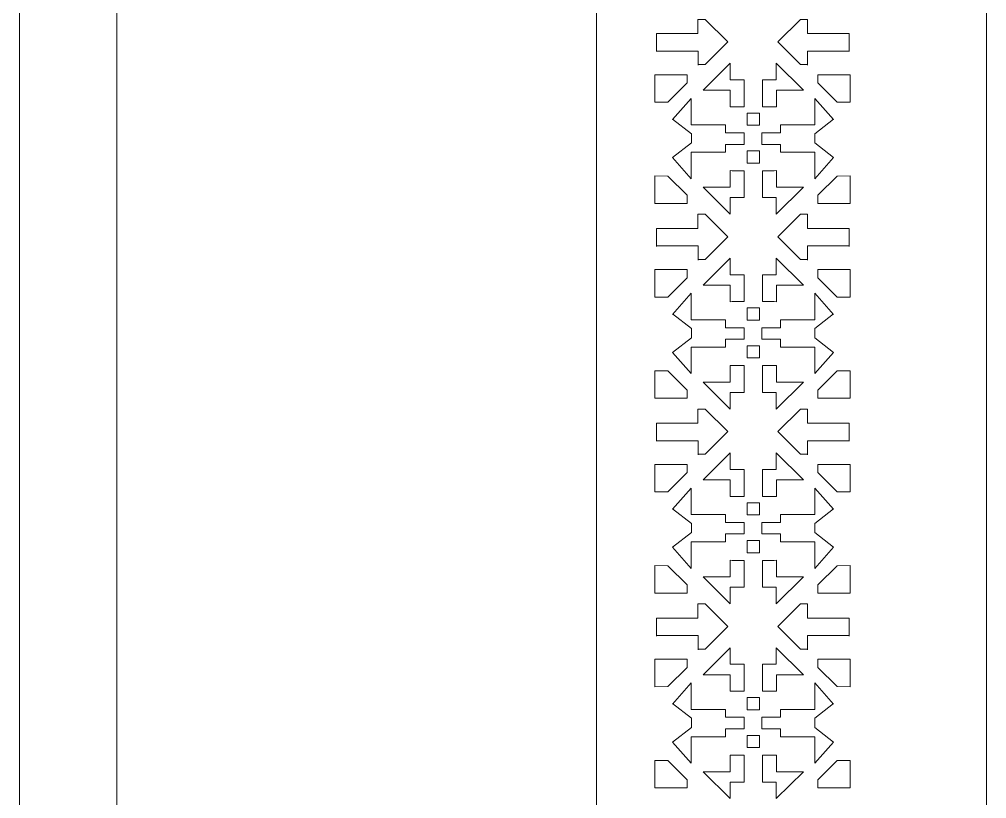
# Model space of a CAD drawing. Header units: millimetres. Extents: x -2078 to 426, y -513 to 2125.
# Drawn here: x -69.8 to 426, y 400.5 to 799.8 of the extents above; entities that cross this region are included whole.
import ezdxf

# ---------------------------------------------------------------- set-up
doc = ezdxf.new("R2010")
doc.units = ezdxf.units.MM
doc.header["$MEASUREMENT"] = 0
doc.layers.add('Katman 1', color=7, linetype='Continuous')

msp = doc.modelspace()

# ---------------------------------------------------------------- linework, layer by layer
at = {"layer": 'Katman 1', "color": 250, "lineweight": 20}
for points in [[(225.9945, -512.9141), (425.9945, -512.9141), (425.9945, 1787.0859), (225.9945, 1787.0859), (225.9945, -512.9141)], [(-69.7533, -312.9141), (-19.7533, -312.9141), (-19.7533, 1587.0859), (-69.7533, 1587.0859), (-69.7533, -312.9141)]]:
    msp.add_lwpolyline(points, close=True, dxfattribs=at)
for points, knots in [([(256.7865, 783.2311), (256.7865, 783.2311), (256.7865, 792.4232), (256.7865, 792.4232), (256.7865, 792.4232), (278.0442, 792.4232), (278.0442, 792.4232), (278.0442, 792.4232), (278.0442, 799.7566), (278.0442, 799.7566), (278.0442, 799.7566), (281.6854, 799.7566), (281.6854, 799.7566), (281.6854, 799.7566), (293.3478, 788.169), (293.3478, 788.169), (293.3478, 788.169), (281.6854, 776.5818), (281.6854, 776.5818), (281.6854, 776.5818), (278.1426, 776.5818), (278.1426, 776.5818)], [0, 0, 0, 0, 0.14285714, 0.14285714, 0.14285714, 0.28571429, 0.28571429, 0.28571429, 0.42857143, 0.42857143, 0.42857143, 0.57142857, 0.57142857, 0.57142857, 0.71428571, 0.71428571, 0.71428571, 0.85714286, 0.85714286, 0.85714286, 1, 1, 1, 1]), ([(355.4928, 783.2311), (355.4928, 783.2311), (355.4928, 792.4232), (355.4928, 792.4232), (355.4928, 792.4232), (334.2351, 792.4232), (334.2351, 792.4232), (334.2351, 792.4232), (334.2351, 799.7566), (334.2351, 799.7566), (334.2351, 799.7566), (330.594, 799.7566), (330.594, 799.7566), (330.594, 799.7566), (318.9316, 788.169), (318.9316, 788.169), (318.9316, 788.169), (330.594, 776.5818), (330.594, 776.5818), (330.594, 776.5818), (334.1367, 776.5818), (334.1367, 776.5818)], [0, 0, 0, 0, 0.14285714, 0.14285714, 0.14285714, 0.28571429, 0.28571429, 0.28571429, 0.42857143, 0.42857143, 0.42857143, 0.57142857, 0.57142857, 0.57142857, 0.71428571, 0.71428571, 0.71428571, 0.85714286, 0.85714286, 0.85714286, 1, 1, 1, 1]), ([(256.7865, 783.52), (256.7865, 783.52), (278.1426, 783.52), (278.1426, 783.52), (278.1426, 783.52), (278.1426, 776.2158), (278.1426, 776.2158)], [0, 0, 0, 0, 0.5, 0.5, 0.5, 1, 1, 1, 1]), ([(355.4928, 783.52), (355.4928, 783.52), (334.1367, 783.52), (334.1367, 783.52), (334.1367, 783.52), (334.1367, 776.2158), (334.1367, 776.2158)], [0, 0, 0, 0, 0.5, 0.5, 0.5, 1, 1, 1, 1]), ([(295.6426, 754.9641), (295.6426, 754.9641), (294.4691, 754.9231), (294.4691, 754.9231), (294.4691, 754.9231), (294.4691, 763.4541), (294.4691, 763.4541), (294.4691, 763.4541), (280.6924, 763.4541), (280.6924, 763.4541), (280.6924, 763.4541), (294.5707, 777.2429), (294.5707, 777.2429), (294.5707, 777.2429), (294.5707, 768.7575), (294.5707, 768.7575), (294.5707, 768.7575), (301.653, 768.7575), (301.653, 768.7575), (301.653, 768.7575), (301.653, 754.9641), (301.653, 754.9641), (301.653, 754.9641), (295.6426, 754.9641), (295.6426, 754.9641)], [0, 0, 0, 0, 0.125, 0.125, 0.125, 0.25, 0.25, 0.25, 0.375, 0.375, 0.375, 0.5, 0.5, 0.5, 0.625, 0.625, 0.625, 0.75, 0.75, 0.75, 0.875, 0.875, 0.875, 1, 1, 1, 1]), ([(317.0949, 754.9641), (317.0949, 754.9641), (318.2684, 754.9231), (318.2684, 754.9231), (318.2684, 754.9231), (318.2684, 763.4541), (318.2684, 763.4541), (318.2684, 763.4541), (332.0451, 763.4541), (332.0451, 763.4541), (332.0451, 763.4541), (318.1668, 777.2429), (318.1668, 777.2429), (318.1668, 777.2429), (318.1668, 768.7575), (318.1668, 768.7575), (318.1668, 768.7575), (311.0845, 768.7575), (311.0845, 768.7575), (311.0845, 768.7575), (311.0845, 754.9641), (311.0845, 754.9641), (311.0845, 754.9641), (317.0949, 754.9641), (317.0949, 754.9641)], [0, 0, 0, 0, 0.125, 0.125, 0.125, 0.25, 0.25, 0.25, 0.375, 0.375, 0.375, 0.5, 0.5, 0.5, 0.625, 0.625, 0.625, 0.75, 0.75, 0.75, 0.875, 0.875, 0.875, 1, 1, 1, 1]), ([(262.6041, 757.3181), (262.6041, 757.3181), (255.9945, 757.2442), (255.9945, 757.2442), (255.9945, 757.2442), (255.9945, 771.3617), (255.9945, 771.3617), (255.9945, 771.3617), (272.5301, 771.3617), (272.5301, 771.3617), (272.5301, 771.3617), (272.5301, 767.1805), (272.5301, 767.1805), (272.5301, 767.1805), (262.6041, 757.3181), (262.6041, 757.3181)], [0, 0, 0, 0, 0.2, 0.2, 0.2, 0.4, 0.4, 0.4, 0.6, 0.6, 0.6, 0.8, 0.8, 0.8, 1, 1, 1, 1]), ([(349.3849, 757.3181), (349.3849, 757.3181), (355.9945, 757.2442), (355.9945, 757.2442), (355.9945, 757.2442), (355.9945, 771.3617), (355.9945, 771.3617), (355.9945, 771.3617), (339.4589, 771.3617), (339.4589, 771.3617), (339.4589, 771.3617), (339.4589, 767.1805), (339.4589, 767.1805), (339.4589, 767.1805), (349.3849, 757.3181), (349.3849, 757.3181)], [0, 0, 0, 0, 0.2, 0.2, 0.2, 0.4, 0.4, 0.4, 0.6, 0.6, 0.6, 0.8, 0.8, 0.8, 1, 1, 1, 1]), ([(301.7473, 735.7136), (301.7473, 735.7136), (301.7473, 741.6047), (301.7473, 741.6047), (301.7473, 741.6047), (292.158, 741.6047), (292.158, 741.6047), (292.158, 741.6047), (292.158, 745.6629), (292.158, 745.6629), (292.158, 745.6629), (274.5419, 745.6629), (274.5419, 745.6629), (274.5419, 745.6629), (274.5419, 759.2647), (274.5419, 759.2647), (274.5419, 759.2647), (264.9548, 748.3969), (264.9548, 748.3969)], [0, 0, 0, 0, 0.16666667, 0.16666667, 0.16666667, 0.33333333, 0.33333333, 0.33333333, 0.5, 0.5, 0.5, 0.66666667, 0.66666667, 0.66666667, 0.83333333, 0.83333333, 0.83333333, 1, 1, 1, 1]), ([(310.7697, 735.7136), (310.7697, 735.7136), (310.7697, 741.6047), (310.7697, 741.6047), (310.7697, 741.6047), (320.3591, 741.6047), (320.3591, 741.6047), (320.3591, 741.6047), (320.3591, 745.6629), (320.3591, 745.6629), (320.3591, 745.6629), (337.9752, 745.6629), (337.9752, 745.6629), (337.9752, 745.6629), (337.9752, 759.2647), (337.9752, 759.2647), (337.9752, 759.2647), (347.5623, 748.3969), (347.5623, 748.3969)], [0, 0, 0, 0, 0.16666667, 0.16666667, 0.16666667, 0.33333333, 0.33333333, 0.33333333, 0.5, 0.5, 0.5, 0.66666667, 0.66666667, 0.66666667, 0.83333333, 0.83333333, 0.83333333, 1, 1, 1, 1]), ([(303.2461, 745.4907), (303.2461, 745.4907), (309.5345, 745.4907), (309.5345, 745.4907), (309.5345, 745.4907), (309.5345, 751.7388), (309.5345, 751.7388), (309.5345, 751.7388), (303.2461, 751.7388), (303.2461, 751.7388), (303.2461, 751.7388), (303.2461, 745.4907), (303.2461, 745.4907)], [0, 0, 0, 0, 0.25, 0.25, 0.25, 0.5, 0.5, 0.5, 0.75, 0.75, 0.75, 1, 1, 1, 1]), ([(264.9548, 728.9214), (264.9548, 728.9214), (274.6661, 736.4193), (274.6661, 736.4193), (274.6661, 736.4193), (274.6661, 741.15), (274.6661, 741.15)], [0, 0, 0, 0, 0.5, 0.5, 0.5, 1, 1, 1, 1]), ([(347.5623, 728.9214), (347.5623, 728.9214), (337.8509, 736.4193), (337.8509, 736.4193), (337.8509, 736.4193), (337.8509, 741.15), (337.8509, 741.15)], [0, 0, 0, 0, 0.5, 0.5, 0.5, 1, 1, 1, 1]), ([(264.9548, 728.9214), (264.9548, 728.9214), (274.5419, 718.0539), (274.5419, 718.0539), (274.5419, 718.0539), (274.5419, 731.6558), (274.5419, 731.6558), (274.5419, 731.6558), (292.158, 731.6558), (292.158, 731.6558), (292.158, 731.6558), (292.158, 735.7136), (292.158, 735.7136), (292.158, 735.7136), (301.7473, 735.7136), (301.7473, 735.7136)], [0, 0, 0, 0, 0.2, 0.2, 0.2, 0.4, 0.4, 0.4, 0.6, 0.6, 0.6, 0.8, 0.8, 0.8, 1, 1, 1, 1]), ([(347.5623, 728.9214), (347.5623, 728.9214), (337.9752, 718.0539), (337.9752, 718.0539), (337.9752, 718.0539), (337.9752, 731.6558), (337.9752, 731.6558), (337.9752, 731.6558), (320.3591, 731.6558), (320.3591, 731.6558), (320.3591, 731.6558), (320.3591, 735.7136), (320.3591, 735.7136), (320.3591, 735.7136), (310.7697, 735.7136), (310.7697, 735.7136)], [0, 0, 0, 0, 0.2, 0.2, 0.2, 0.4, 0.4, 0.4, 0.6, 0.6, 0.6, 0.8, 0.8, 0.8, 1, 1, 1, 1]), ([(303.2461, 726.1103), (303.2461, 726.1103), (309.5345, 726.1103), (309.5345, 726.1103), (309.5345, 726.1103), (309.5345, 732.3585), (309.5345, 732.3585), (309.5345, 732.3585), (303.2461, 732.3585), (303.2461, 732.3585), (303.2461, 732.3585), (303.2461, 726.1103), (303.2461, 726.1103)], [0, 0, 0, 0, 0.25, 0.25, 0.25, 0.5, 0.5, 0.5, 0.75, 0.75, 0.75, 1, 1, 1, 1]), ([(262.6041, 719.4561), (262.6041, 719.4561), (255.9945, 719.53), (255.9945, 719.53), (255.9945, 719.53), (255.9945, 705.4125), (255.9945, 705.4125), (255.9945, 705.4125), (272.5301, 705.4125), (272.5301, 705.4125), (272.5301, 705.4125), (272.5301, 709.5937), (272.5301, 709.5937), (272.5301, 709.5937), (262.6041, 719.4561), (262.6041, 719.4561)], [0, 0, 0, 0, 0.2, 0.2, 0.2, 0.4, 0.4, 0.4, 0.6, 0.6, 0.6, 0.8, 0.8, 0.8, 1, 1, 1, 1]), ([(295.6426, 722.2158), (295.6426, 722.2158), (294.4691, 722.2568), (294.4691, 722.2568), (294.4691, 722.2568), (294.4691, 713.7258), (294.4691, 713.7258), (294.4691, 713.7258), (280.6924, 713.7258), (280.6924, 713.7258), (280.6924, 713.7258), (294.5707, 699.9369), (294.5707, 699.9369), (294.5707, 699.9369), (294.5707, 708.4224), (294.5707, 708.4224), (294.5707, 708.4224), (301.653, 708.4224), (301.653, 708.4224), (301.653, 708.4224), (301.653, 722.2158), (301.653, 722.2158), (301.653, 722.2158), (295.6426, 722.2158), (295.6426, 722.2158)], [0, 0, 0, 0, 0.125, 0.125, 0.125, 0.25, 0.25, 0.25, 0.375, 0.375, 0.375, 0.5, 0.5, 0.5, 0.625, 0.625, 0.625, 0.75, 0.75, 0.75, 0.875, 0.875, 0.875, 1, 1, 1, 1]), ([(317.0949, 722.2158), (317.0949, 722.2158), (318.2684, 722.2568), (318.2684, 722.2568), (318.2684, 722.2568), (318.2684, 713.7258), (318.2684, 713.7258), (318.2684, 713.7258), (332.0451, 713.7258), (332.0451, 713.7258), (332.0451, 713.7258), (318.1668, 699.9369), (318.1668, 699.9369), (318.1668, 699.9369), (318.1668, 708.4224), (318.1668, 708.4224), (318.1668, 708.4224), (311.0845, 708.4224), (311.0845, 708.4224), (311.0845, 708.4224), (311.0845, 722.2158), (311.0845, 722.2158), (311.0845, 722.2158), (317.0949, 722.2158), (317.0949, 722.2158)], [0, 0, 0, 0, 0.125, 0.125, 0.125, 0.25, 0.25, 0.25, 0.375, 0.375, 0.375, 0.5, 0.5, 0.5, 0.625, 0.625, 0.625, 0.75, 0.75, 0.75, 0.875, 0.875, 0.875, 1, 1, 1, 1]), ([(349.3849, 719.4561), (349.3849, 719.4561), (355.9945, 719.53), (355.9945, 719.53), (355.9945, 719.53), (355.9945, 705.4125), (355.9945, 705.4125), (355.9945, 705.4125), (339.4589, 705.4125), (339.4589, 705.4125), (339.4589, 705.4125), (339.4589, 709.5937), (339.4589, 709.5937), (339.4589, 709.5937), (349.3849, 719.4561), (349.3849, 719.4561)], [0, 0, 0, 0, 0.2, 0.2, 0.2, 0.4, 0.4, 0.4, 0.6, 0.6, 0.6, 0.8, 0.8, 0.8, 1, 1, 1, 1]), ([(256.7865, 683.4113), (256.7865, 683.4113), (256.7865, 692.6034), (256.7865, 692.6034), (256.7865, 692.6034), (278.0442, 692.6034), (278.0442, 692.6034), (278.0442, 692.6034), (278.0442, 699.9369), (278.0442, 699.9369), (278.0442, 699.9369), (281.6854, 699.9369), (281.6854, 699.9369), (281.6854, 699.9369), (293.3478, 688.3492), (293.3478, 688.3492), (293.3478, 688.3492), (281.6854, 676.762), (281.6854, 676.762), (281.6854, 676.762), (278.1426, 676.762), (278.1426, 676.762)], [0, 0, 0, 0, 0.14285714, 0.14285714, 0.14285714, 0.28571429, 0.28571429, 0.28571429, 0.42857143, 0.42857143, 0.42857143, 0.57142857, 0.57142857, 0.57142857, 0.71428571, 0.71428571, 0.71428571, 0.85714286, 0.85714286, 0.85714286, 1, 1, 1, 1]), ([(355.4928, 683.4113), (355.4928, 683.4113), (355.4928, 692.6034), (355.4928, 692.6034), (355.4928, 692.6034), (334.2351, 692.6034), (334.2351, 692.6034), (334.2351, 692.6034), (334.2351, 699.9369), (334.2351, 699.9369), (334.2351, 699.9369), (330.594, 699.9369), (330.594, 699.9369), (330.594, 699.9369), (318.9316, 688.3492), (318.9316, 688.3492), (318.9316, 688.3492), (330.594, 676.762), (330.594, 676.762), (330.594, 676.762), (334.1367, 676.762), (334.1367, 676.762)], [0, 0, 0, 0, 0.14285714, 0.14285714, 0.14285714, 0.28571429, 0.28571429, 0.28571429, 0.42857143, 0.42857143, 0.42857143, 0.57142857, 0.57142857, 0.57142857, 0.71428571, 0.71428571, 0.71428571, 0.85714286, 0.85714286, 0.85714286, 1, 1, 1, 1]), ([(256.7865, 683.7002), (256.7865, 683.7002), (278.1426, 683.7002), (278.1426, 683.7002), (278.1426, 683.7002), (278.1426, 676.3961), (278.1426, 676.3961)], [0, 0, 0, 0, 0.5, 0.5, 0.5, 1, 1, 1, 1]), ([(355.4928, 683.7002), (355.4928, 683.7002), (334.1367, 683.7002), (334.1367, 683.7002), (334.1367, 683.7002), (334.1367, 676.3961), (334.1367, 676.3961)], [0, 0, 0, 0, 0.5, 0.5, 0.5, 1, 1, 1, 1]), ([(295.6426, 655.1443), (295.6426, 655.1443), (294.4691, 655.1033), (294.4691, 655.1033), (294.4691, 655.1033), (294.4691, 663.6343), (294.4691, 663.6343), (294.4691, 663.6343), (280.6924, 663.6343), (280.6924, 663.6343), (280.6924, 663.6343), (294.5707, 677.4232), (294.5707, 677.4232), (294.5707, 677.4232), (294.5707, 668.9377), (294.5707, 668.9377), (294.5707, 668.9377), (301.653, 668.9377), (301.653, 668.9377), (301.653, 668.9377), (301.653, 655.1443), (301.653, 655.1443), (301.653, 655.1443), (295.6426, 655.1443), (295.6426, 655.1443)], [0, 0, 0, 0, 0.125, 0.125, 0.125, 0.25, 0.25, 0.25, 0.375, 0.375, 0.375, 0.5, 0.5, 0.5, 0.625, 0.625, 0.625, 0.75, 0.75, 0.75, 0.875, 0.875, 0.875, 1, 1, 1, 1]), ([(317.0949, 655.1443), (317.0949, 655.1443), (318.2684, 655.1033), (318.2684, 655.1033), (318.2684, 655.1033), (318.2684, 663.6343), (318.2684, 663.6343), (318.2684, 663.6343), (332.0451, 663.6343), (332.0451, 663.6343), (332.0451, 663.6343), (318.1668, 677.4232), (318.1668, 677.4232), (318.1668, 677.4232), (318.1668, 668.9377), (318.1668, 668.9377), (318.1668, 668.9377), (311.0845, 668.9377), (311.0845, 668.9377), (311.0845, 668.9377), (311.0845, 655.1443), (311.0845, 655.1443), (311.0845, 655.1443), (317.0949, 655.1443), (317.0949, 655.1443)], [0, 0, 0, 0, 0.125, 0.125, 0.125, 0.25, 0.25, 0.25, 0.375, 0.375, 0.375, 0.5, 0.5, 0.5, 0.625, 0.625, 0.625, 0.75, 0.75, 0.75, 0.875, 0.875, 0.875, 1, 1, 1, 1]), ([(262.6041, 657.4984), (262.6041, 657.4984), (255.9945, 657.4244), (255.9945, 657.4244), (255.9945, 657.4244), (255.9945, 671.5419), (255.9945, 671.5419), (255.9945, 671.5419), (272.5301, 671.5419), (272.5301, 671.5419), (272.5301, 671.5419), (272.5301, 667.3607), (272.5301, 667.3607), (272.5301, 667.3607), (262.6041, 657.4984), (262.6041, 657.4984)], [0, 0, 0, 0, 0.2, 0.2, 0.2, 0.4, 0.4, 0.4, 0.6, 0.6, 0.6, 0.8, 0.8, 0.8, 1, 1, 1, 1]), ([(349.3849, 657.4984), (349.3849, 657.4984), (355.9945, 657.4244), (355.9945, 657.4244), (355.9945, 657.4244), (355.9945, 671.5419), (355.9945, 671.5419), (355.9945, 671.5419), (339.4589, 671.5419), (339.4589, 671.5419), (339.4589, 671.5419), (339.4589, 667.3607), (339.4589, 667.3607), (339.4589, 667.3607), (349.3849, 657.4984), (349.3849, 657.4984)], [0, 0, 0, 0, 0.2, 0.2, 0.2, 0.4, 0.4, 0.4, 0.6, 0.6, 0.6, 0.8, 0.8, 0.8, 1, 1, 1, 1]), ([(301.7473, 635.8938), (301.7473, 635.8938), (301.7473, 641.785), (301.7473, 641.785), (301.7473, 641.785), (292.158, 641.785), (292.158, 641.785), (292.158, 641.785), (292.158, 645.8431), (292.158, 645.8431), (292.158, 645.8431), (274.5419, 645.8431), (274.5419, 645.8431), (274.5419, 645.8431), (274.5419, 659.4449), (274.5419, 659.4449), (274.5419, 659.4449), (264.9548, 648.5771), (264.9548, 648.5771)], [0, 0, 0, 0, 0.16666667, 0.16666667, 0.16666667, 0.33333333, 0.33333333, 0.33333333, 0.5, 0.5, 0.5, 0.66666667, 0.66666667, 0.66666667, 0.83333333, 0.83333333, 0.83333333, 1, 1, 1, 1]), ([(310.7697, 635.8938), (310.7697, 635.8938), (310.7697, 641.785), (310.7697, 641.785), (310.7697, 641.785), (320.3591, 641.785), (320.3591, 641.785), (320.3591, 641.785), (320.3591, 645.8431), (320.3591, 645.8431), (320.3591, 645.8431), (337.9752, 645.8431), (337.9752, 645.8431), (337.9752, 645.8431), (337.9752, 659.4449), (337.9752, 659.4449), (337.9752, 659.4449), (347.5623, 648.5771), (347.5623, 648.5771)], [0, 0, 0, 0, 0.16666667, 0.16666667, 0.16666667, 0.33333333, 0.33333333, 0.33333333, 0.5, 0.5, 0.5, 0.66666667, 0.66666667, 0.66666667, 0.83333333, 0.83333333, 0.83333333, 1, 1, 1, 1]), ([(303.2461, 645.6709), (303.2461, 645.6709), (309.5345, 645.6709), (309.5345, 645.6709), (309.5345, 645.6709), (309.5345, 651.9191), (309.5345, 651.9191), (309.5345, 651.9191), (303.2461, 651.9191), (303.2461, 651.9191), (303.2461, 651.9191), (303.2461, 645.6709), (303.2461, 645.6709)], [0, 0, 0, 0, 0.25, 0.25, 0.25, 0.5, 0.5, 0.5, 0.75, 0.75, 0.75, 1, 1, 1, 1]), ([(264.9548, 629.1016), (264.9548, 629.1016), (274.6661, 636.5995), (274.6661, 636.5995), (274.6661, 636.5995), (274.6661, 641.3302), (274.6661, 641.3302)], [0, 0, 0, 0, 0.5, 0.5, 0.5, 1, 1, 1, 1]), ([(347.5623, 629.1016), (347.5623, 629.1016), (337.8509, 636.5995), (337.8509, 636.5995), (337.8509, 636.5995), (337.8509, 641.3302), (337.8509, 641.3302)], [0, 0, 0, 0, 0.5, 0.5, 0.5, 1, 1, 1, 1]), ([(264.9548, 629.1016), (264.9548, 629.1016), (274.5419, 618.2342), (274.5419, 618.2342), (274.5419, 618.2342), (274.5419, 631.8361), (274.5419, 631.8361), (274.5419, 631.8361), (292.158, 631.8361), (292.158, 631.8361), (292.158, 631.8361), (292.158, 635.8938), (292.158, 635.8938), (292.158, 635.8938), (301.7473, 635.8938), (301.7473, 635.8938)], [0, 0, 0, 0, 0.2, 0.2, 0.2, 0.4, 0.4, 0.4, 0.6, 0.6, 0.6, 0.8, 0.8, 0.8, 1, 1, 1, 1]), ([(347.5623, 629.1016), (347.5623, 629.1016), (337.9752, 618.2342), (337.9752, 618.2342), (337.9752, 618.2342), (337.9752, 631.8361), (337.9752, 631.8361), (337.9752, 631.8361), (320.3591, 631.8361), (320.3591, 631.8361), (320.3591, 631.8361), (320.3591, 635.8938), (320.3591, 635.8938), (320.3591, 635.8938), (310.7697, 635.8938), (310.7697, 635.8938)], [0, 0, 0, 0, 0.2, 0.2, 0.2, 0.4, 0.4, 0.4, 0.6, 0.6, 0.6, 0.8, 0.8, 0.8, 1, 1, 1, 1]), ([(303.2461, 626.2906), (303.2461, 626.2906), (309.5345, 626.2906), (309.5345, 626.2906), (309.5345, 626.2906), (309.5345, 632.5387), (309.5345, 632.5387), (309.5345, 632.5387), (303.2461, 632.5387), (303.2461, 632.5387), (303.2461, 632.5387), (303.2461, 626.2906), (303.2461, 626.2906)], [0, 0, 0, 0, 0.25, 0.25, 0.25, 0.5, 0.5, 0.5, 0.75, 0.75, 0.75, 1, 1, 1, 1]), ([(262.6041, 619.6363), (262.6041, 619.6363), (255.9945, 619.7102), (255.9945, 619.7102), (255.9945, 619.7102), (255.9945, 605.5927), (255.9945, 605.5927), (255.9945, 605.5927), (272.5301, 605.5927), (272.5301, 605.5927), (272.5301, 605.5927), (272.5301, 609.7739), (272.5301, 609.7739), (272.5301, 609.7739), (262.6041, 619.6363), (262.6041, 619.6363)], [0, 0, 0, 0, 0.2, 0.2, 0.2, 0.4, 0.4, 0.4, 0.6, 0.6, 0.6, 0.8, 0.8, 0.8, 1, 1, 1, 1]), ([(295.6426, 622.396), (295.6426, 622.396), (294.4691, 622.4371), (294.4691, 622.4371), (294.4691, 622.4371), (294.4691, 613.906), (294.4691, 613.906), (294.4691, 613.906), (280.6924, 613.906), (280.6924, 613.906), (280.6924, 613.906), (294.5707, 600.1171), (294.5707, 600.1171), (294.5707, 600.1171), (294.5707, 608.6026), (294.5707, 608.6026), (294.5707, 608.6026), (301.653, 608.6026), (301.653, 608.6026), (301.653, 608.6026), (301.653, 622.396), (301.653, 622.396), (301.653, 622.396), (295.6426, 622.396), (295.6426, 622.396)], [0, 0, 0, 0, 0.125, 0.125, 0.125, 0.25, 0.25, 0.25, 0.375, 0.375, 0.375, 0.5, 0.5, 0.5, 0.625, 0.625, 0.625, 0.75, 0.75, 0.75, 0.875, 0.875, 0.875, 1, 1, 1, 1]), ([(317.0949, 622.396), (317.0949, 622.396), (318.2684, 622.4371), (318.2684, 622.4371), (318.2684, 622.4371), (318.2684, 613.906), (318.2684, 613.906), (318.2684, 613.906), (332.0451, 613.906), (332.0451, 613.906), (332.0451, 613.906), (318.1668, 600.1171), (318.1668, 600.1171), (318.1668, 600.1171), (318.1668, 608.6026), (318.1668, 608.6026), (318.1668, 608.6026), (311.0845, 608.6026), (311.0845, 608.6026), (311.0845, 608.6026), (311.0845, 622.396), (311.0845, 622.396), (311.0845, 622.396), (317.0949, 622.396), (317.0949, 622.396)], [0, 0, 0, 0, 0.125, 0.125, 0.125, 0.25, 0.25, 0.25, 0.375, 0.375, 0.375, 0.5, 0.5, 0.5, 0.625, 0.625, 0.625, 0.75, 0.75, 0.75, 0.875, 0.875, 0.875, 1, 1, 1, 1]), ([(349.3849, 619.6363), (349.3849, 619.6363), (355.9945, 619.7102), (355.9945, 619.7102), (355.9945, 619.7102), (355.9945, 605.5927), (355.9945, 605.5927), (355.9945, 605.5927), (339.4589, 605.5927), (339.4589, 605.5927), (339.4589, 605.5927), (339.4589, 609.7739), (339.4589, 609.7739), (339.4589, 609.7739), (349.3849, 619.6363), (349.3849, 619.6363)], [0, 0, 0, 0, 0.2, 0.2, 0.2, 0.4, 0.4, 0.4, 0.6, 0.6, 0.6, 0.8, 0.8, 0.8, 1, 1, 1, 1]), ([(256.7865, 583.5915), (256.7865, 583.5915), (256.7865, 592.7837), (256.7865, 592.7837), (256.7865, 592.7837), (278.0442, 592.7837), (278.0442, 592.7837), (278.0442, 592.7837), (278.0442, 600.1171), (278.0442, 600.1171), (278.0442, 600.1171), (281.6854, 600.1171), (281.6854, 600.1171), (281.6854, 600.1171), (293.3478, 588.5294), (293.3478, 588.5294), (293.3478, 588.5294), (281.6854, 576.9422), (281.6854, 576.9422), (281.6854, 576.9422), (278.1426, 576.9422), (278.1426, 576.9422)], [0, 0, 0, 0, 0.14285714, 0.14285714, 0.14285714, 0.28571429, 0.28571429, 0.28571429, 0.42857143, 0.42857143, 0.42857143, 0.57142857, 0.57142857, 0.57142857, 0.71428571, 0.71428571, 0.71428571, 0.85714286, 0.85714286, 0.85714286, 1, 1, 1, 1]), ([(355.4928, 583.5915), (355.4928, 583.5915), (355.4928, 592.7837), (355.4928, 592.7837), (355.4928, 592.7837), (334.2351, 592.7837), (334.2351, 592.7837), (334.2351, 592.7837), (334.2351, 600.1171), (334.2351, 600.1171), (334.2351, 600.1171), (330.594, 600.1171), (330.594, 600.1171), (330.594, 600.1171), (318.9316, 588.5294), (318.9316, 588.5294), (318.9316, 588.5294), (330.594, 576.9422), (330.594, 576.9422), (330.594, 576.9422), (334.1367, 576.9422), (334.1367, 576.9422)], [0, 0, 0, 0, 0.14285714, 0.14285714, 0.14285714, 0.28571429, 0.28571429, 0.28571429, 0.42857143, 0.42857143, 0.42857143, 0.57142857, 0.57142857, 0.57142857, 0.71428571, 0.71428571, 0.71428571, 0.85714286, 0.85714286, 0.85714286, 1, 1, 1, 1]), ([(256.7865, 583.8804), (256.7865, 583.8804), (278.1426, 583.8804), (278.1426, 583.8804), (278.1426, 583.8804), (278.1426, 576.5763), (278.1426, 576.5763)], [0, 0, 0, 0, 0.5, 0.5, 0.5, 1, 1, 1, 1]), ([(355.4928, 583.8804), (355.4928, 583.8804), (334.1367, 583.8804), (334.1367, 583.8804), (334.1367, 583.8804), (334.1367, 576.5763), (334.1367, 576.5763)], [0, 0, 0, 0, 0.5, 0.5, 0.5, 1, 1, 1, 1]), ([(295.6426, 555.3245), (295.6426, 555.3245), (294.4691, 555.2836), (294.4691, 555.2836), (294.4691, 555.2836), (294.4691, 563.8145), (294.4691, 563.8145), (294.4691, 563.8145), (280.6924, 563.8145), (280.6924, 563.8145), (280.6924, 563.8145), (294.5707, 577.6034), (294.5707, 577.6034), (294.5707, 577.6034), (294.5707, 569.118), (294.5707, 569.118), (294.5707, 569.118), (301.653, 569.118), (301.653, 569.118), (301.653, 569.118), (301.653, 555.3245), (301.653, 555.3245), (301.653, 555.3245), (295.6426, 555.3245), (295.6426, 555.3245)], [0, 0, 0, 0, 0.125, 0.125, 0.125, 0.25, 0.25, 0.25, 0.375, 0.375, 0.375, 0.5, 0.5, 0.5, 0.625, 0.625, 0.625, 0.75, 0.75, 0.75, 0.875, 0.875, 0.875, 1, 1, 1, 1]), ([(317.0949, 555.3245), (317.0949, 555.3245), (318.2684, 555.2836), (318.2684, 555.2836), (318.2684, 555.2836), (318.2684, 563.8145), (318.2684, 563.8145), (318.2684, 563.8145), (332.0451, 563.8145), (332.0451, 563.8145), (332.0451, 563.8145), (318.1668, 577.6034), (318.1668, 577.6034), (318.1668, 577.6034), (318.1668, 569.118), (318.1668, 569.118), (318.1668, 569.118), (311.0845, 569.118), (311.0845, 569.118), (311.0845, 569.118), (311.0845, 555.3245), (311.0845, 555.3245), (311.0845, 555.3245), (317.0949, 555.3245), (317.0949, 555.3245)], [0, 0, 0, 0, 0.125, 0.125, 0.125, 0.25, 0.25, 0.25, 0.375, 0.375, 0.375, 0.5, 0.5, 0.5, 0.625, 0.625, 0.625, 0.75, 0.75, 0.75, 0.875, 0.875, 0.875, 1, 1, 1, 1]), ([(262.6041, 557.6786), (262.6041, 557.6786), (255.9945, 557.6047), (255.9945, 557.6047), (255.9945, 557.6047), (255.9945, 571.7221), (255.9945, 571.7221), (255.9945, 571.7221), (272.5301, 571.7221), (272.5301, 571.7221), (272.5301, 571.7221), (272.5301, 567.541), (272.5301, 567.541), (272.5301, 567.541), (262.6041, 557.6786), (262.6041, 557.6786)], [0, 0, 0, 0, 0.2, 0.2, 0.2, 0.4, 0.4, 0.4, 0.6, 0.6, 0.6, 0.8, 0.8, 0.8, 1, 1, 1, 1]), ([(349.3849, 557.6786), (349.3849, 557.6786), (355.9945, 557.6047), (355.9945, 557.6047), (355.9945, 557.6047), (355.9945, 571.7221), (355.9945, 571.7221), (355.9945, 571.7221), (339.4589, 571.7221), (339.4589, 571.7221), (339.4589, 571.7221), (339.4589, 567.541), (339.4589, 567.541), (339.4589, 567.541), (349.3849, 557.6786), (349.3849, 557.6786)], [0, 0, 0, 0, 0.2, 0.2, 0.2, 0.4, 0.4, 0.4, 0.6, 0.6, 0.6, 0.8, 0.8, 0.8, 1, 1, 1, 1]), ([(301.7473, 536.074), (301.7473, 536.074), (301.7473, 541.9652), (301.7473, 541.9652), (301.7473, 541.9652), (292.158, 541.9652), (292.158, 541.9652), (292.158, 541.9652), (292.158, 546.0233), (292.158, 546.0233), (292.158, 546.0233), (274.5419, 546.0233), (274.5419, 546.0233), (274.5419, 546.0233), (274.5419, 559.6252), (274.5419, 559.6252), (274.5419, 559.6252), (264.9548, 548.7573), (264.9548, 548.7573)], [0, 0, 0, 0, 0.16666667, 0.16666667, 0.16666667, 0.33333333, 0.33333333, 0.33333333, 0.5, 0.5, 0.5, 0.66666667, 0.66666667, 0.66666667, 0.83333333, 0.83333333, 0.83333333, 1, 1, 1, 1]), ([(310.7697, 536.074), (310.7697, 536.074), (310.7697, 541.9652), (310.7697, 541.9652), (310.7697, 541.9652), (320.3591, 541.9652), (320.3591, 541.9652), (320.3591, 541.9652), (320.3591, 546.0233), (320.3591, 546.0233), (320.3591, 546.0233), (337.9752, 546.0233), (337.9752, 546.0233), (337.9752, 546.0233), (337.9752, 559.6252), (337.9752, 559.6252), (337.9752, 559.6252), (347.5623, 548.7573), (347.5623, 548.7573)], [0, 0, 0, 0, 0.16666667, 0.16666667, 0.16666667, 0.33333333, 0.33333333, 0.33333333, 0.5, 0.5, 0.5, 0.66666667, 0.66666667, 0.66666667, 0.83333333, 0.83333333, 0.83333333, 1, 1, 1, 1]), ([(303.2461, 545.8512), (303.2461, 545.8512), (309.5345, 545.8512), (309.5345, 545.8512), (309.5345, 545.8512), (309.5345, 552.0993), (309.5345, 552.0993), (309.5345, 552.0993), (303.2461, 552.0993), (303.2461, 552.0993), (303.2461, 552.0993), (303.2461, 545.8512), (303.2461, 545.8512)], [0, 0, 0, 0, 0.25, 0.25, 0.25, 0.5, 0.5, 0.5, 0.75, 0.75, 0.75, 1, 1, 1, 1]), ([(264.9548, 529.2818), (264.9548, 529.2818), (274.6661, 536.7798), (274.6661, 536.7798), (274.6661, 536.7798), (274.6661, 541.5104), (274.6661, 541.5104)], [0, 0, 0, 0, 0.5, 0.5, 0.5, 1, 1, 1, 1]), ([(347.5623, 529.2818), (347.5623, 529.2818), (337.8509, 536.7798), (337.8509, 536.7798), (337.8509, 536.7798), (337.8509, 541.5104), (337.8509, 541.5104)], [0, 0, 0, 0, 0.5, 0.5, 0.5, 1, 1, 1, 1]), ([(264.9548, 529.2818), (264.9548, 529.2818), (274.5419, 518.4144), (274.5419, 518.4144), (274.5419, 518.4144), (274.5419, 532.0163), (274.5419, 532.0163), (274.5419, 532.0163), (292.158, 532.0163), (292.158, 532.0163), (292.158, 532.0163), (292.158, 536.074), (292.158, 536.074), (292.158, 536.074), (301.7473, 536.074), (301.7473, 536.074)], [0, 0, 0, 0, 0.2, 0.2, 0.2, 0.4, 0.4, 0.4, 0.6, 0.6, 0.6, 0.8, 0.8, 0.8, 1, 1, 1, 1]), ([(347.5623, 529.2818), (347.5623, 529.2818), (337.9752, 518.4144), (337.9752, 518.4144), (337.9752, 518.4144), (337.9752, 532.0163), (337.9752, 532.0163), (337.9752, 532.0163), (320.3591, 532.0163), (320.3591, 532.0163), (320.3591, 532.0163), (320.3591, 536.074), (320.3591, 536.074), (320.3591, 536.074), (310.7697, 536.074), (310.7697, 536.074)], [0, 0, 0, 0, 0.2, 0.2, 0.2, 0.4, 0.4, 0.4, 0.6, 0.6, 0.6, 0.8, 0.8, 0.8, 1, 1, 1, 1]), ([(303.2461, 526.4708), (303.2461, 526.4708), (309.5345, 526.4708), (309.5345, 526.4708), (309.5345, 526.4708), (309.5345, 532.7189), (309.5345, 532.7189), (309.5345, 532.7189), (303.2461, 532.7189), (303.2461, 532.7189), (303.2461, 532.7189), (303.2461, 526.4708), (303.2461, 526.4708)], [0, 0, 0, 0, 0.25, 0.25, 0.25, 0.5, 0.5, 0.5, 0.75, 0.75, 0.75, 1, 1, 1, 1]), ([(295.6426, 522.5762), (295.6426, 522.5762), (294.4691, 522.6173), (294.4691, 522.6173), (294.4691, 522.6173), (294.4691, 514.0862), (294.4691, 514.0862), (294.4691, 514.0862), (280.6924, 514.0862), (280.6924, 514.0862), (280.6924, 514.0862), (294.5707, 500.2974), (294.5707, 500.2974), (294.5707, 500.2974), (294.5707, 508.7828), (294.5707, 508.7828), (294.5707, 508.7828), (301.653, 508.7828), (301.653, 508.7828), (301.653, 508.7828), (301.653, 522.5762), (301.653, 522.5762), (301.653, 522.5762), (295.6426, 522.5762), (295.6426, 522.5762)], [0, 0, 0, 0, 0.125, 0.125, 0.125, 0.25, 0.25, 0.25, 0.375, 0.375, 0.375, 0.5, 0.5, 0.5, 0.625, 0.625, 0.625, 0.75, 0.75, 0.75, 0.875, 0.875, 0.875, 1, 1, 1, 1]), ([(317.0949, 522.5762), (317.0949, 522.5762), (318.2684, 522.6173), (318.2684, 522.6173), (318.2684, 522.6173), (318.2684, 514.0862), (318.2684, 514.0862), (318.2684, 514.0862), (332.0451, 514.0862), (332.0451, 514.0862), (332.0451, 514.0862), (318.1668, 500.2974), (318.1668, 500.2974), (318.1668, 500.2974), (318.1668, 508.7828), (318.1668, 508.7828), (318.1668, 508.7828), (311.0845, 508.7828), (311.0845, 508.7828), (311.0845, 508.7828), (311.0845, 522.5762), (311.0845, 522.5762), (311.0845, 522.5762), (317.0949, 522.5762), (317.0949, 522.5762)], [0, 0, 0, 0, 0.125, 0.125, 0.125, 0.25, 0.25, 0.25, 0.375, 0.375, 0.375, 0.5, 0.5, 0.5, 0.625, 0.625, 0.625, 0.75, 0.75, 0.75, 0.875, 0.875, 0.875, 1, 1, 1, 1]), ([(262.6041, 519.8165), (262.6041, 519.8165), (255.9945, 519.8905), (255.9945, 519.8905), (255.9945, 519.8905), (255.9945, 505.773), (255.9945, 505.773), (255.9945, 505.773), (272.5301, 505.773), (272.5301, 505.773), (272.5301, 505.773), (272.5301, 509.9542), (272.5301, 509.9542), (272.5301, 509.9542), (262.6041, 519.8165), (262.6041, 519.8165)], [0, 0, 0, 0, 0.2, 0.2, 0.2, 0.4, 0.4, 0.4, 0.6, 0.6, 0.6, 0.8, 0.8, 0.8, 1, 1, 1, 1]), ([(349.3849, 519.8165), (349.3849, 519.8165), (355.9945, 519.8905), (355.9945, 519.8905), (355.9945, 519.8905), (355.9945, 505.773), (355.9945, 505.773), (355.9945, 505.773), (339.4589, 505.773), (339.4589, 505.773), (339.4589, 505.773), (339.4589, 509.9542), (339.4589, 509.9542), (339.4589, 509.9542), (349.3849, 519.8165), (349.3849, 519.8165)], [0, 0, 0, 0, 0.2, 0.2, 0.2, 0.4, 0.4, 0.4, 0.6, 0.6, 0.6, 0.8, 0.8, 0.8, 1, 1, 1, 1]), ([(256.7865, 483.7718), (256.7865, 483.7718), (256.7865, 492.9639), (256.7865, 492.9639), (256.7865, 492.9639), (278.0442, 492.9639), (278.0442, 492.9639), (278.0442, 492.9639), (278.0442, 500.2973), (278.0442, 500.2973), (278.0442, 500.2973), (281.6854, 500.2973), (281.6854, 500.2973), (281.6854, 500.2973), (293.3478, 488.7097), (293.3478, 488.7097), (293.3478, 488.7097), (281.6854, 477.1225), (281.6854, 477.1225), (281.6854, 477.1225), (278.1426, 477.1225), (278.1426, 477.1225)], [0, 0, 0, 0, 0.14285714, 0.14285714, 0.14285714, 0.28571429, 0.28571429, 0.28571429, 0.42857143, 0.42857143, 0.42857143, 0.57142857, 0.57142857, 0.57142857, 0.71428571, 0.71428571, 0.71428571, 0.85714286, 0.85714286, 0.85714286, 1, 1, 1, 1]), ([(355.4928, 483.7718), (355.4928, 483.7718), (355.4928, 492.9639), (355.4928, 492.9639), (355.4928, 492.9639), (334.2351, 492.9639), (334.2351, 492.9639), (334.2351, 492.9639), (334.2351, 500.2973), (334.2351, 500.2973), (334.2351, 500.2973), (330.594, 500.2973), (330.594, 500.2973), (330.594, 500.2973), (318.9316, 488.7097), (318.9316, 488.7097), (318.9316, 488.7097), (330.594, 477.1225), (330.594, 477.1225), (330.594, 477.1225), (334.1367, 477.1225), (334.1367, 477.1225)], [0, 0, 0, 0, 0.14285714, 0.14285714, 0.14285714, 0.28571429, 0.28571429, 0.28571429, 0.42857143, 0.42857143, 0.42857143, 0.57142857, 0.57142857, 0.57142857, 0.71428571, 0.71428571, 0.71428571, 0.85714286, 0.85714286, 0.85714286, 1, 1, 1, 1]), ([(256.7865, 484.0607), (256.7865, 484.0607), (278.1426, 484.0607), (278.1426, 484.0607), (278.1426, 484.0607), (278.1426, 476.7565), (278.1426, 476.7565)], [0, 0, 0, 0, 0.5, 0.5, 0.5, 1, 1, 1, 1]), ([(355.4928, 484.0607), (355.4928, 484.0607), (334.1367, 484.0607), (334.1367, 484.0607), (334.1367, 484.0607), (334.1367, 476.7565), (334.1367, 476.7565)], [0, 0, 0, 0, 0.5, 0.5, 0.5, 1, 1, 1, 1]), ([(295.6426, 455.5048), (295.6426, 455.5048), (294.4691, 455.4638), (294.4691, 455.4638), (294.4691, 455.4638), (294.4691, 463.9947), (294.4691, 463.9947), (294.4691, 463.9947), (280.6924, 463.9947), (280.6924, 463.9947), (280.6924, 463.9947), (294.5707, 477.7836), (294.5707, 477.7836), (294.5707, 477.7836), (294.5707, 469.2982), (294.5707, 469.2982), (294.5707, 469.2982), (301.653, 469.2982), (301.653, 469.2982), (301.653, 469.2982), (301.653, 455.5048), (301.653, 455.5048), (301.653, 455.5048), (295.6426, 455.5048), (295.6426, 455.5048)], [0, 0, 0, 0, 0.125, 0.125, 0.125, 0.25, 0.25, 0.25, 0.375, 0.375, 0.375, 0.5, 0.5, 0.5, 0.625, 0.625, 0.625, 0.75, 0.75, 0.75, 0.875, 0.875, 0.875, 1, 1, 1, 1]), ([(317.0949, 455.5048), (317.0949, 455.5048), (318.2684, 455.4638), (318.2684, 455.4638), (318.2684, 455.4638), (318.2684, 463.9947), (318.2684, 463.9947), (318.2684, 463.9947), (332.0451, 463.9947), (332.0451, 463.9947), (332.0451, 463.9947), (318.1668, 477.7836), (318.1668, 477.7836), (318.1668, 477.7836), (318.1668, 469.2982), (318.1668, 469.2982), (318.1668, 469.2982), (311.0845, 469.2982), (311.0845, 469.2982), (311.0845, 469.2982), (311.0845, 455.5048), (311.0845, 455.5048), (311.0845, 455.5048), (317.0949, 455.5048), (317.0949, 455.5048)], [0, 0, 0, 0, 0.125, 0.125, 0.125, 0.25, 0.25, 0.25, 0.375, 0.375, 0.375, 0.5, 0.5, 0.5, 0.625, 0.625, 0.625, 0.75, 0.75, 0.75, 0.875, 0.875, 0.875, 1, 1, 1, 1]), ([(262.6041, 457.8588), (262.6041, 457.8588), (255.9945, 457.7849), (255.9945, 457.7849), (255.9945, 457.7849), (255.9945, 471.9024), (255.9945, 471.9024), (255.9945, 471.9024), (272.5301, 471.9024), (272.5301, 471.9024), (272.5301, 471.9024), (272.5301, 467.7212), (272.5301, 467.7212), (272.5301, 467.7212), (262.6041, 457.8588), (262.6041, 457.8588)], [0, 0, 0, 0, 0.2, 0.2, 0.2, 0.4, 0.4, 0.4, 0.6, 0.6, 0.6, 0.8, 0.8, 0.8, 1, 1, 1, 1]), ([(349.3849, 457.8588), (349.3849, 457.8588), (355.9945, 457.7849), (355.9945, 457.7849), (355.9945, 457.7849), (355.9945, 471.9024), (355.9945, 471.9024), (355.9945, 471.9024), (339.4589, 471.9024), (339.4589, 471.9024), (339.4589, 471.9024), (339.4589, 467.7212), (339.4589, 467.7212), (339.4589, 467.7212), (349.3849, 457.8588), (349.3849, 457.8588)], [0, 0, 0, 0, 0.2, 0.2, 0.2, 0.4, 0.4, 0.4, 0.6, 0.6, 0.6, 0.8, 0.8, 0.8, 1, 1, 1, 1]), ([(301.7473, 436.2542), (301.7473, 436.2542), (301.7473, 442.1454), (301.7473, 442.1454), (301.7473, 442.1454), (292.158, 442.1454), (292.158, 442.1454), (292.158, 442.1454), (292.158, 446.2036), (292.158, 446.2036), (292.158, 446.2036), (274.5419, 446.2036), (274.5419, 446.2036), (274.5419, 446.2036), (274.5419, 459.8054), (274.5419, 459.8054), (274.5419, 459.8054), (264.9548, 448.9375), (264.9548, 448.9375)], [0, 0, 0, 0, 0.16666667, 0.16666667, 0.16666667, 0.33333333, 0.33333333, 0.33333333, 0.5, 0.5, 0.5, 0.66666667, 0.66666667, 0.66666667, 0.83333333, 0.83333333, 0.83333333, 1, 1, 1, 1]), ([(310.7697, 436.2542), (310.7697, 436.2542), (310.7697, 442.1454), (310.7697, 442.1454), (310.7697, 442.1454), (320.3591, 442.1454), (320.3591, 442.1454), (320.3591, 442.1454), (320.3591, 446.2036), (320.3591, 446.2036), (320.3591, 446.2036), (337.9752, 446.2036), (337.9752, 446.2036), (337.9752, 446.2036), (337.9752, 459.8054), (337.9752, 459.8054), (337.9752, 459.8054), (347.5623, 448.9375), (347.5623, 448.9375)], [0, 0, 0, 0, 0.16666667, 0.16666667, 0.16666667, 0.33333333, 0.33333333, 0.33333333, 0.5, 0.5, 0.5, 0.66666667, 0.66666667, 0.66666667, 0.83333333, 0.83333333, 0.83333333, 1, 1, 1, 1]), ([(303.2461, 446.0314), (303.2461, 446.0314), (309.5345, 446.0314), (309.5345, 446.0314), (309.5345, 446.0314), (309.5345, 452.2795), (309.5345, 452.2795), (309.5345, 452.2795), (303.2461, 452.2795), (303.2461, 452.2795), (303.2461, 452.2795), (303.2461, 446.0314), (303.2461, 446.0314)], [0, 0, 0, 0, 0.25, 0.25, 0.25, 0.5, 0.5, 0.5, 0.75, 0.75, 0.75, 1, 1, 1, 1]), ([(264.9548, 429.462), (264.9548, 429.462), (274.6661, 436.96), (274.6661, 436.96), (274.6661, 436.96), (274.6661, 441.6907), (274.6661, 441.6907)], [0, 0, 0, 0, 0.5, 0.5, 0.5, 1, 1, 1, 1]), ([(347.5623, 429.462), (347.5623, 429.462), (337.8509, 436.96), (337.8509, 436.96), (337.8509, 436.96), (337.8509, 441.6907), (337.8509, 441.6907)], [0, 0, 0, 0, 0.5, 0.5, 0.5, 1, 1, 1, 1]), ([(264.9548, 429.462), (264.9548, 429.462), (274.5419, 418.5946), (274.5419, 418.5946), (274.5419, 418.5946), (274.5419, 432.1965), (274.5419, 432.1965), (274.5419, 432.1965), (292.158, 432.1965), (292.158, 432.1965), (292.158, 432.1965), (292.158, 436.2542), (292.158, 436.2542), (292.158, 436.2542), (301.7473, 436.2542), (301.7473, 436.2542)], [0, 0, 0, 0, 0.2, 0.2, 0.2, 0.4, 0.4, 0.4, 0.6, 0.6, 0.6, 0.8, 0.8, 0.8, 1, 1, 1, 1]), ([(303.2461, 426.651), (303.2461, 426.651), (309.5345, 426.651), (309.5345, 426.651), (309.5345, 426.651), (309.5345, 432.8991), (309.5345, 432.8991), (309.5345, 432.8991), (303.2461, 432.8991), (303.2461, 432.8991), (303.2461, 432.8991), (303.2461, 426.651), (303.2461, 426.651)], [0, 0, 0, 0, 0.25, 0.25, 0.25, 0.5, 0.5, 0.5, 0.75, 0.75, 0.75, 1, 1, 1, 1]), ([(347.5623, 429.462), (347.5623, 429.462), (337.9752, 418.5946), (337.9752, 418.5946), (337.9752, 418.5946), (337.9752, 432.1965), (337.9752, 432.1965), (337.9752, 432.1965), (320.3591, 432.1965), (320.3591, 432.1965), (320.3591, 432.1965), (320.3591, 436.2542), (320.3591, 436.2542), (320.3591, 436.2542), (310.7697, 436.2542), (310.7697, 436.2542)], [0, 0, 0, 0, 0.2, 0.2, 0.2, 0.4, 0.4, 0.4, 0.6, 0.6, 0.6, 0.8, 0.8, 0.8, 1, 1, 1, 1]), ([(295.6426, 422.7565), (295.6426, 422.7565), (294.4691, 422.7975), (294.4691, 422.7975), (294.4691, 422.7975), (294.4691, 414.2665), (294.4691, 414.2665), (294.4691, 414.2665), (280.6924, 414.2665), (280.6924, 414.2665), (280.6924, 414.2665), (294.5707, 400.4776), (294.5707, 400.4776), (294.5707, 400.4776), (294.5707, 408.963), (294.5707, 408.963), (294.5707, 408.963), (301.653, 408.963), (301.653, 408.963), (301.653, 408.963), (301.653, 422.7565), (301.653, 422.7565), (301.653, 422.7565), (295.6426, 422.7565), (295.6426, 422.7565)], [0, 0, 0, 0, 0.125, 0.125, 0.125, 0.25, 0.25, 0.25, 0.375, 0.375, 0.375, 0.5, 0.5, 0.5, 0.625, 0.625, 0.625, 0.75, 0.75, 0.75, 0.875, 0.875, 0.875, 1, 1, 1, 1]), ([(317.0949, 422.7565), (317.0949, 422.7565), (318.2684, 422.7975), (318.2684, 422.7975), (318.2684, 422.7975), (318.2684, 414.2665), (318.2684, 414.2665), (318.2684, 414.2665), (332.0451, 414.2665), (332.0451, 414.2665), (332.0451, 414.2665), (318.1668, 400.4776), (318.1668, 400.4776), (318.1668, 400.4776), (318.1668, 408.963), (318.1668, 408.963), (318.1668, 408.963), (311.0845, 408.963), (311.0845, 408.963), (311.0845, 408.963), (311.0845, 422.7565), (311.0845, 422.7565), (311.0845, 422.7565), (317.0949, 422.7565), (317.0949, 422.7565)], [0, 0, 0, 0, 0.125, 0.125, 0.125, 0.25, 0.25, 0.25, 0.375, 0.375, 0.375, 0.5, 0.5, 0.5, 0.625, 0.625, 0.625, 0.75, 0.75, 0.75, 0.875, 0.875, 0.875, 1, 1, 1, 1]), ([(262.6041, 419.9968), (262.6041, 419.9968), (255.9945, 420.0707), (255.9945, 420.0707), (255.9945, 420.0707), (255.9945, 405.9532), (255.9945, 405.9532), (255.9945, 405.9532), (272.5301, 405.9532), (272.5301, 405.9532), (272.5301, 405.9532), (272.5301, 410.1344), (272.5301, 410.1344), (272.5301, 410.1344), (262.6041, 419.9968), (262.6041, 419.9968)], [0, 0, 0, 0, 0.2, 0.2, 0.2, 0.4, 0.4, 0.4, 0.6, 0.6, 0.6, 0.8, 0.8, 0.8, 1, 1, 1, 1]), ([(349.3849, 419.9968), (349.3849, 419.9968), (355.9945, 420.0707), (355.9945, 420.0707), (355.9945, 420.0707), (355.9945, 405.9532), (355.9945, 405.9532), (355.9945, 405.9532), (339.4589, 405.9532), (339.4589, 405.9532), (339.4589, 405.9532), (339.4589, 410.1344), (339.4589, 410.1344), (339.4589, 410.1344), (349.3849, 419.9968), (349.3849, 419.9968)], [0, 0, 0, 0, 0.2, 0.2, 0.2, 0.4, 0.4, 0.4, 0.6, 0.6, 0.6, 0.8, 0.8, 0.8, 1, 1, 1, 1])]:
    msp.add_open_spline(points, degree=3, knots=knots, dxfattribs=at)
for points in [[(264.9548, 748.6479), (264.9548, 748.6479), (274.6661, 741.15), (274.6661, 741.15)], [(347.5623, 748.6479), (347.5623, 748.6479), (337.8509, 741.15), (337.8509, 741.15)], [(264.9548, 648.8281), (264.9548, 648.8281), (274.6661, 641.3302), (274.6661, 641.3302)], [(347.5623, 648.8281), (347.5623, 648.8281), (337.8509, 641.3302), (337.8509, 641.3302)], [(264.9548, 549.0084), (264.9548, 549.0084), (274.6661, 541.5104), (274.6661, 541.5104)], [(347.5623, 549.0084), (347.5623, 549.0084), (337.8509, 541.5104), (337.8509, 541.5104)], [(264.9548, 449.1886), (264.9548, 449.1886), (274.6661, 441.6907), (274.6661, 441.6907)], [(347.5623, 449.1886), (347.5623, 449.1886), (337.8509, 441.6907), (337.8509, 441.6907)]]:
    msp.add_open_spline(points, degree=3, dxfattribs=at)

doc.saveas('drawing.dxf')
